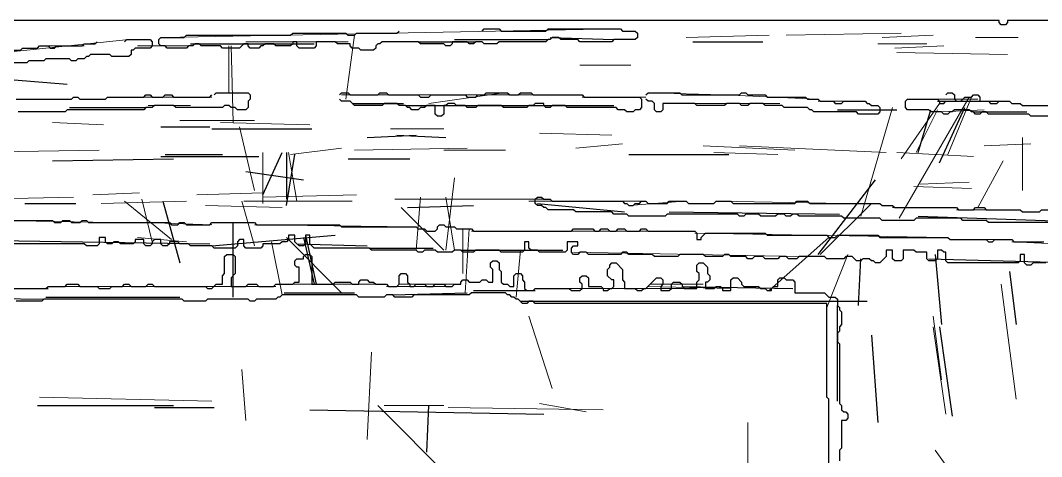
# Model space of a CAD drawing. Header units: metres. Extents: x 0 to 320, y 0 to 426.
# Drawn here: x 121.2 to 241.2, y 375.2 to 426.5 of the extents above; entities that cross this region are included whole.
import ezdxf

# ---------------------------------------------------------------- set-up
doc = ezdxf.new("R2010")
doc.units = ezdxf.units.M
for name, color, linetype in [('CUT', 7, 'Continuous'), ('FOLD', 1, 'Continuous'), ('OUTLINE', 3, 'Continuous')]:
    doc.layers.add(name, color=color, linetype=linetype)

msp = doc.modelspace()

# ---------------------------------------------------------------- linework, layer by layer
at = {"layer": 'CUT', "lineweight": 25}
for p, q in [((141.25, 423.75), (155.75, 423.75)), ((168, 424), (174.75, 424)), ((172.25, 424.25), (183.25, 424.25)), ((183.5, 424.5), (191, 424.25)), ((200.25, 424), (208.5, 424)), ((120.5, 419.5), (126.75, 419)), ((160.25, 416.75), (166.25, 416.75)), ((166.5, 416.5), (191, 416.5)), ((229, 417), (237.25, 417)), ((127, 416.25), (136, 416.25)), ((217.25, 416), (224.25, 416)), ((226.75, 411), (228.25, 416)), ((229.25, 409.75), (232.25, 416.25)), ((233.25, 415.75), (239.5, 415.75)), ((137.75, 414), (143.5, 414)), ((143.75, 413.75), (155.5, 413.75)), ((162, 412.75), (167.75, 413)), ((165.5, 413), (171.25, 412.75)), ((137.75, 410.5), (149.25, 410.5)), ((138.25, 410.75), (145, 410.75)), ((149.75, 406), (152, 411)), ((152.5, 411), (152.5, 405.5)), ((152.5, 404.75), (153.5, 410.75)), ((192.75, 410.75), (204.5, 410.75)), ((125, 410), (139.25, 410.25)), ((159.75, 410.25), (167, 410.25)), ((147.75, 408.75), (154.5, 407.75)), ((215, 399), (221.75, 407.75)), ((121.75, 405), (127.75, 405)), ((138, 405.25), (140, 398)), ((166.75, 404.5), (174.5, 404.75)), ((182, 405), (192.25, 404)), ((197.5, 404), (217.5, 403.75)), ((226.75, 403.5), (272, 402)), ((146.25, 394), (146.25, 402.75)), ((143.75, 400), (158.25, 401.25)), ((154.5, 401), (155.75, 395.5)), ((154.75, 401.25), (156, 395.5)), ((112.75, 400.75), (143.5, 400.25)), ((153.75, 400.25), (162, 400)), ((162.25, 399.75), (169.75, 399.75)), ((173, 399.5), (185, 399.5)), ((219.75, 393), (220, 398.5)), ((228, 398.5), (246.5, 398)), ((228.75, 399), (229.5, 390.75)), ((237.5, 397), (238.25, 390.75)), ((111.5, 395), (124.5, 395)), ((199, 395.25), (212, 395)), ((93, 394.25), (124, 393.75)), ((124.25, 394), (140, 394)), ((152.25, 394.5), (160.5, 394.5)), ((165, 394.25), (173.75, 394.5)), ((174.5, 394.75), (181.75, 394.75)), ((180, 393.5), (220.75, 393.5)), ((217.25, 381.75), (217.25, 393)), ((229.25, 390.5), (230.75, 380)), ((221.25, 389.5), (222, 379.25)), ((123.25, 381.25), (139.25, 381.25)), ((137, 381), (144, 381)), ((155.25, 380.75), (182.75, 380.25)), ((169, 375.75), (169.25, 381.25))]:
    msp.add_line(p, q, dxfattribs=at)
at = {"layer": 'FOLD', "lineweight": 18}
for p, q in [((138, 424.5), (191.5, 425.5)), ((211.25, 424.75), (224.75, 425)), ((98, 420.5), (134, 424.25)), ((147.75, 424), (159.75, 424)), ((159.5, 417.25), (160.5, 424.75)), ((199.5, 424.5), (209.25, 424.75)), ((222, 423.75), (227.75, 423.75)), ((222.5, 424.5), (228.5, 424.75)), ((233.5, 424.5), (238.5, 424.5)), ((123.75, 423.5), (128.75, 423.5)), ((135, 423.5), (141, 423.5)), ((145.75, 423.5), (145.75, 418)), ((146, 423.5), (146.25, 414.5)), ((224, 423.25), (229.75, 423.5)), ((224.25, 422.75), (237.25, 422.5)), ((187, 421.25), (193, 421.25)), ((159, 417.75), (187, 417.75)), ((169.25, 416.75), (178, 418)), ((195.25, 418), (203.75, 417.75)), ((204, 417.75), (214.75, 417.25)), ((131.75, 417.5), (143.75, 417.5)), ((136.25, 416.5), (141.25, 416.5)), ((187.25, 417.5), (194.75, 417.5)), ((200.5, 416.75), (210.5, 416.75)), ((215, 417), (220.25, 417)), ((224.5, 403.25), (232.75, 417.5)), ((224.75, 410.25), (229.25, 416.75)), ((225.75, 417.25), (233.75, 417.25)), ((230.25, 410.75), (233, 417.5)), ((220, 403.5), (223.75, 416.25)), ((226.5, 411), (229, 416)), ((229.5, 415.75), (234.5, 416)), ((125, 414.5), (131, 414.25)), ((140, 414.75), (148.75, 414.75)), ((144.75, 414.5), (155.25, 414.25)), ((147, 414), (148.75, 406.5)), ((164.75, 413.75), (171, 413.75)), ((182.25, 413.25), (190.75, 413)), ((186.5, 411.5), (192, 412)), ((201.5, 411.75), (212.25, 411.25)), ((205.75, 411.75), (223, 411)), ((234.5, 411.75), (240, 412)), ((239, 406.5), (239, 412.75)), ((114.5, 411), (130.5, 411.25)), ((149.75, 411), (149.75, 405)), ((152.75, 411), (153.75, 405.25)), ((153, 410.75), (159, 411.5)), ((160.5, 411.25), (173.75, 411.5)), ((171, 411.25), (178.25, 411.25)), ((202.75, 411), (210.25, 410.75)), ((224.25, 411), (233.25, 410.5)), ((233.75, 404.5), (236.75, 410)), ((171.25, 399.5), (172.25, 408)), ((226.25, 407), (233, 406.75)), ((227, 407.25), (232.75, 407.5)), ((117.25, 405.5), (127.5, 405.75)), ((129.75, 406), (135.25, 406.25)), ((142, 406), (149.75, 406.25)), ((149.75, 405.75), (160.75, 406)), ((167.75, 399.5), (168.25, 405.75)), ((171.25, 405.75), (172.25, 399.5)), ((130.75, 405), (140.75, 405.25)), ((133.5, 405.25), (139, 400.75)), ((135.5, 405.5), (136.75, 400.5)), ((143, 404.75), (152, 404.5)), ((147.25, 405.25), (148.75, 400)), ((147.5, 405.25), (160.25, 405.25)), ((165.25, 405.5), (183.25, 405.5)), ((166, 404.5), (171, 399.5)), ((181, 405.25), (194.5, 405.25)), ((192.75, 404.75), (199.25, 405.25)), ((203.25, 405.25), (218, 405)), ((215.25, 399), (221.25, 405)), ((223.75, 404.5), (231, 404.5)), ((231.25, 404.25), (238.5, 404.25)), ((118, 403), (132, 402.75)), ((136, 402.75), (143.75, 402.5)), ((148.75, 402.5), (167.5, 402.25)), ((173.25, 396.75), (173.25, 402)), ((173.5, 394.5), (174, 402)), ((135, 401), (140.75, 400.5)), ((152.5, 401), (159, 394.5)), ((174.25, 401.75), (200.25, 401.75)), ((200.5, 401.5), (230, 401)), ((209.25, 394.75), (216.25, 401)), ((150.75, 400.5), (152, 394.25)), ((230.75, 400.75), (237.5, 400.75)), ((237.75, 400.5), (243, 400.25)), ((179.5, 394), (180, 399.5)), ((186.25, 399.25), (212.75, 398.75)), ((216, 392.75), (218.5, 399)), ((124.75, 395.25), (151.25, 395.25)), ((152, 395.5), (164, 395.5)), ((164.25, 395.25), (171.5, 395.25)), ((165.75, 395.5), (173, 395.5)), ((185.25, 395), (199.25, 395)), ((195, 395.25), (204.75, 395)), ((195.25, 395.5), (201.5, 395.5)), ((236.5, 395.5), (238.25, 382)), ((181, 391.75), (183.75, 383.25)), ((228.5, 391.75), (229.5, 384.25)), ((216, 390), (216, 382.5)), ((228.5, 390.5), (230, 380.25)), ((162, 377.25), (162.5, 387.5)), ((147.25, 385.5), (147.75, 379.5)), ((123.5, 382.25), (143.75, 381.75)), ((163.25, 381.25), (178.5, 366)), ((164, 381.25), (171, 381.25)), ((171.5, 381), (189.75, 380.75)), ((182.25, 381.5), (187.75, 380.5)), ((206.75, 364.25), (206.75, 379.25)), ((228.75, 376), (234.5, 368))]:
    msp.add_line(p, q, dxfattribs=at)
at = {"layer": 'OUTLINE'}
for points in [[(306.75, 426.5), (237.25, 426.5), (237.25, 426.25), (237, 426), (236.5, 426), (236.25, 426.25), (236.25, 426.5), (95, 426.5)], [(175.5, 425.25), (175.75, 425.5), (177.5, 425.5), (177.75, 425.25), (183, 425.25), (183.25, 425.5), (191.75, 425.5), (192, 425.25), (193.5, 425.25), (193.75, 425), (193.75, 424.5), (193.5, 424.25), (191, 424.25), (190.75, 424), (187, 424), (186.75, 424.25), (184.75, 424.25), (184.5, 424.5), (183.75, 424.5), (183.5, 424.25), (183.25, 424.25), (183, 424), (177.5, 424), (177.25, 423.75), (175.75, 423.75), (175.5, 424), (174.75, 424), (174.5, 423.75), (174, 423.75), (173.75, 424), (172, 424), (172, 423.75), (171.75, 423.5), (171.25, 423.5), (171, 423.75), (168.25, 423.75), (168, 424), (163.75, 424), (163.5, 423.75), (163.25, 423.75), (163, 423.5), (163, 423.25), (162.75, 423), (161.25, 423), (161, 423.25), (160.25, 423.25), (160, 423.5), (160, 423.75), (158.5, 423.75), (158.25, 424), (156, 424), (156, 423.5), (155.75, 423.25), (154, 423.25), (153.75, 423.5), (153.75, 424), (153.25, 424), (153.25, 423.75), (153, 423.5), (151.25, 423.5), (151, 423.75), (150, 423.75), (149.75, 423.5), (149.5, 423.5), (149.25, 423.25), (148.25, 423.25), (148, 423.5), (148, 423.75), (147.5, 423.75), (147, 423.25), (145, 423.25), (144.75, 423.5), (142.5, 423.5), (142.25, 423.75), (141.75, 423.75), (141.5, 423.5), (141, 423.5), (140.75, 423.25), (138.5, 423.25), (138.25, 423.5), (137.75, 423.5), (137.5, 423.75), (137.5, 424.25), (137.75, 424.5), (140.5, 424.5), (140.75, 424.75), (153, 424.75), (153.25, 425), (159.5, 425), (159.75, 424.75), (160.5, 424.75), (160.75, 425), (165.5, 425), (165.75, 425.25)], [(119.25, 423), (121.25, 423), (121.5, 423.25), (123.25, 423.25), (123.5, 423.5), (124.5, 423.5), (124.75, 423.25), (125.25, 423.25), (125.5, 423.5), (128.5, 423.5), (128.75, 423.75), (130, 423.75), (130.25, 424)], [(133.5, 424), (133.75, 424.25), (136.5, 424.25), (136.75, 424), (136.75, 423.5), (136.5, 423.25), (134.75, 423.25), (134.5, 423), (134.25, 423), (134.25, 422.5), (134, 422.25), (132, 422.25), (131.75, 422.5), (129.5, 422.5), (129.25, 422.25), (129, 422.25), (128.75, 422), (128, 422), (127.75, 421.75), (127.25, 421.75), (127, 422), (124.25, 422), (124, 421.75), (122.25, 421.75), (122, 421.5), (119.75, 421.5)], [(120.75, 417.25), (127.25, 417.25), (127.5, 417.5), (128, 417.5), (128.25, 417.25), (131.25, 417.25), (131.5, 417.5), (135.75, 417.5), (136, 417.75), (136.5, 417.75), (136.75, 417.5), (138, 417.5), (138.25, 417.75), (139, 417.75), (139.25, 417.5), (143.5, 417.5), (143.75, 417.75)], [(144, 417.75), (144.25, 418), (148, 418), (148.25, 417.75), (148.25, 417.25), (148, 417), (148, 416.25), (147.75, 416), (146.75, 416), (146.5, 416.25), (146, 416.25), (145.75, 416.5), (145.25, 416.5), (145, 416.25), (139.5, 416.25), (139.25, 416.5), (137, 416.5), (136.75, 416.25), (136, 416.25), (135.75, 416), (126.75, 416), (126.5, 415.75), (121, 415.75)], [(158.75, 417.75), (159, 418), (159.75, 418), (160, 417.75), (163.25, 417.75), (163.5, 418), (164.25, 418), (164.5, 417.75), (168, 417.75), (168.25, 417.5), (169.25, 417.5), (169.5, 417.75), (173.5, 417.75), (173.75, 417.5), (174.75, 417.5), (175, 417.75), (175.75, 417.75), (176, 418), (178.5, 418), (178.75, 417.75), (179.75, 417.75), (180, 418), (181.25, 418), (181.5, 417.75), (187.25, 417.75), (187.5, 417.5), (194, 417.5), (194.25, 417.25), (194.25, 416.25), (194, 416), (193.5, 416), (193.25, 415.75), (192.5, 415.75), (192.25, 416), (191.5, 416), (191.25, 416.25), (185.5, 416.25), (185.25, 416.5), (183.75, 416.5), (183.5, 416.25), (183, 416.25), (182.75, 416.5), (182.75, 416.75), (181.75, 416.75), (181.5, 416.5), (181, 416.5), (180.75, 416.25), (178, 416.25), (177.75, 416.5), (175, 416.5), (174.75, 416.25), (173.75, 416.25), (173.5, 416.5), (172.5, 416.5), (172.25, 416.75), (171.5, 416.75), (171.25, 416.5), (171, 416.5), (171, 415.5), (170.75, 415.25), (170.25, 415.25), (170, 415.5), (170, 416.5), (169, 416.5), (168.75, 416.25), (168.25, 416.25), (168, 416), (167.25, 416), (167, 416.25), (166.75, 416.25), (166.5, 416.5), (165.75, 416.5), (165.5, 416.75), (164, 416.75), (163.75, 416.5), (160.5, 416.5), (160, 417), (159, 417), (158.75, 417.25)], [(194.75, 417.75), (195, 418), (198.75, 418), (199, 417.75), (205.75, 417.75), (206, 418), (206.5, 418), (206.75, 417.75), (208.75, 417.75), (209, 417.5), (213.5, 417.5), (213.75, 417.25), (215, 417.25), (215.25, 417), (216.75, 417), (217, 416.75), (217.75, 416.75), (218, 417), (220.5, 417), (220.75, 416.75), (221, 416.75), (221.25, 416.5), (222, 416.5), (222.25, 416.25), (222.25, 415.75), (222, 415.5), (219.75, 415.5), (219.5, 415.75), (214.5, 415.75), (214.25, 416), (214, 416), (213.75, 416.25), (211, 416.25), (210.75, 416.5), (208.75, 416.5), (208.5, 416.75), (207, 416.75), (206.75, 416.5), (206, 416.5), (205.75, 416.75), (204.25, 416.75), (204, 416.5), (200.75, 416.5), (200.5, 416.75), (196.75, 416.75), (196.75, 416), (196.5, 415.75), (196, 415.75), (195.75, 416), (195.75, 416.75), (195.5, 417), (195, 417), (194.75, 417.25)], [(230, 417.75), (230.25, 418), (230.75, 418), (231, 417.75), (231, 417.25), (231.25, 417), (231.75, 417), (232.25, 417.5), (233, 417.5), (233.25, 417.75), (233.75, 417.75), (234, 417.5), (234, 417), (235, 417), (235.25, 416.75), (236, 416.75), (236.25, 417), (237.5, 417), (237.75, 416.75), (238.75, 416.75), (239, 416.5), (243.5, 416.5)], [(242.75, 415.25), (240, 415.25), (239.75, 415.5), (235, 415.5), (234.75, 415.75), (234.25, 415.75), (234, 415.5), (233.5, 415.5), (233.25, 415.75), (233, 415.75), (232.75, 416), (231, 416), (230.75, 415.75), (230.5, 415.75), (230.25, 415.5), (229.75, 415.5), (229.5, 415.75), (228.25, 415.75), (228, 416), (225.5, 416), (225.25, 416.25), (225.25, 417), (225.5, 417.25), (229, 417.25), (229.25, 417), (229.25, 416.75), (229.75, 416.75), (230, 417)], [(246, 402.75), (235, 402.75), (234.75, 403), (232, 403), (231.75, 403.25), (226.5, 403.25), (226.25, 403), (222.5, 403), (222.25, 403.25), (218, 403.25), (217.75, 403.5), (212.75, 403.5), (212.5, 403.75), (212, 403.75), (211.75, 403.5), (211.25, 403.5), (211, 403.75), (210.25, 403.75), (210, 403.5), (208.25, 403.5), (208, 403.75), (206.5, 403.75), (206.25, 403.5), (205.75, 403.5), (205.5, 403.75), (197.25, 403.75), (197, 403.5), (192.75, 403.5), (192.5, 403.75), (191, 403.75), (190.75, 404), (186.5, 404), (186.25, 404.25), (183.25, 404.25), (183, 404.5), (182.75, 404.5), (182.5, 404.75), (182, 404.75), (181.75, 405), (181.75, 405.5), (182, 405.75), (182.5, 405.75), (182.75, 405.5), (183.5, 405.5), (183.75, 405.25), (192, 405.25), (192.25, 405), (192.5, 405), (192.75, 404.75), (193.25, 404.75), (193.5, 405), (194, 405), (194.25, 405.25), (194.75, 405.25), (195, 405), (197.25, 405), (197.5, 405.25), (199.5, 405.25), (199.75, 405), (202.75, 405), (203, 405.25), (204.75, 405.25), (205, 405), (212.25, 405), (212.5, 405.25), (213.75, 405.25), (214, 405), (222.25, 405), (222.5, 404.75), (223.75, 404.75), (224, 404.5), (231.25, 404.5), (231.5, 404.25), (233.25, 404.25), (233.5, 404.5), (234.5, 404.5), (234.75, 404.25), (238.75, 404.25), (239, 404), (241, 404), (241.25, 404.25), (245.5, 404.25)], [(103, 403), (125, 403), (125.25, 402.75), (126, 402.75), (126.25, 403), (127, 403), (127.25, 402.75), (128.25, 402.75), (128.5, 403), (129, 403), (129.25, 402.75), (138.75, 402.75), (139, 402.5), (139.75, 402.5), (140, 402.75), (140.5, 402.75), (140.75, 402.5), (143.5, 402.5), (143.75, 402.75), (148.75, 402.75), (149, 402.5), (158.75, 402.5), (159, 402.25), (167.75, 402.25), (168, 402), (168.75, 402), (169, 401.75), (170, 401.75), (170.25, 402), (170.25, 402.25), (170.5, 402.5), (171, 402.5), (171.25, 402.25), (172.25, 402.25), (172.5, 402), (174.25, 402), (174.5, 401.75), (186, 401.75), (186.25, 402), (188.5, 402), (188.75, 401.75), (189.25, 401.75), (189.5, 402), (190.25, 402), (190.5, 401.75), (191.25, 401.75), (191.5, 402), (192.25, 402), (192.5, 401.75), (194, 401.75), (194.25, 402), (194.75, 402), (195, 401.75), (200.5, 401.75), (200.75, 401.5), (200.75, 400.75), (201.25, 400.75), (201.25, 401), (201.75, 401.5), (208.75, 401.5), (209, 401.25), (216, 401.25), (216.25, 401), (217, 401), (217.25, 401.25), (222, 401.25), (222.25, 401), (230.25, 401), (230.5, 400.75), (234.75, 400.75), (235, 400.5), (235.5, 400.5), (235.75, 400.75), (237.75, 400.75), (238, 400.5), (241.5, 400.5)], [(241.75, 398), (240.25, 398), (240, 397.75), (239.5, 397.75), (239.25, 398), (239.25, 399), (238.75, 399), (238.75, 398.25), (238.5, 398), (230.25, 398), (230, 398.25), (230, 399.25), (229.75, 399.25), (229.5, 399.5), (229, 399.5), (229, 398.5), (228.75, 398.25), (228, 398.25), (227.75, 398.5), (227.75, 399.25), (226.5, 399.25), (226.25, 399.5), (225, 399.5), (225, 398.5), (224.75, 398.25), (224, 398.25), (223.75, 398.5), (223.75, 399.5), (223, 399.5), (223, 398.75), (222.25, 398), (221.75, 398), (221.5, 398.25), (221.25, 398.25), (221, 398.5), (220.25, 398.5), (220, 398.25), (219.5, 398.25), (219, 398.75), (218.25, 398.75), (218, 398.5), (216, 398.5), (215.75, 398.75), (212.75, 398.75), (212.5, 398.5), (211.5, 398.5), (211.25, 398.75), (210.5, 398.75), (210.25, 398.5), (208.75, 398.5), (208.5, 398.75), (207.5, 398.75), (207.25, 398.5), (206.75, 398.5), (206.5, 398.75), (204.75, 398.75), (204.5, 399), (204, 399), (203.75, 398.75), (201.75, 398.75), (201.5, 399), (198.75, 399), (198.5, 398.75), (195.75, 398.75), (195.5, 399), (192.75, 399), (192.5, 399.25), (192, 399.25), (191.75, 399), (188, 399), (187.75, 399.25), (187, 399.25), (186.75, 399), (186.25, 399), (186, 399.25), (186, 399.75), (186.25, 400), (186.75, 400), (186.75, 400.5), (185.5, 400.5), (185.5, 399.5), (185.25, 399.25), (182.25, 399.25), (182, 399.5), (181.25, 399.5), (181, 399.75), (181, 400.5), (180.5, 400.5), (180.5, 399.5), (180.25, 399.25), (177.75, 399.25), (177.5, 399.5), (174.75, 399.5), (174.5, 399.25), (173.25, 399.25), (173, 399.5), (172.25, 399.5), (172, 399.25), (170.25, 399.25), (170, 399.5), (168.75, 399.5), (168.5, 399.25), (168, 399.25), (167.75, 399.5), (162.5, 399.5), (162.25, 399.75), (155.75, 399.75), (155.25, 400.25), (155.25, 401.25), (154.75, 401.25), (154.75, 400.25), (154.5, 400), (154, 400), (153.5, 400.5), (153.5, 401.25), (152.75, 401.25), (152.75, 400.75), (152.5, 400.5), (152, 400.5), (151.75, 400.25), (149.75, 400.25), (149.75, 400), (149.5, 399.75), (147.75, 399.75), (147.5, 400), (147.5, 400.75), (147, 400.75), (146.75, 400.5), (146.75, 400), (146.5, 399.75), (144, 399.75), (143.75, 400), (141.25, 400), (141, 400.25), (140, 400.25), (139.75, 400.5), (138.75, 400.5), (138.75, 400.25), (138.5, 400), (138, 400), (137.75, 400.25), (137.75, 400.75), (137, 400.75), (136.75, 400.5), (136.75, 400.25), (136.5, 400), (136, 400), (135.75, 400.25), (135.75, 400.75), (134.75, 400.75), (134.75, 400.5), (134.5, 400.25), (133, 400.25), (132.75, 400.5), (132.25, 400.5), (132, 400.25), (131.5, 400.25), (131.25, 400.5), (131.25, 401), (130.5, 401), (130.5, 400.25), (130.25, 400), (129, 400), (128.75, 400.25), (120, 400.25)], [(119.75, 395), (124.25, 395), (124.5, 395.25), (126.5, 395.25), (126.75, 395.5), (128, 395.5), (128.25, 395.25), (130.25, 395.25), (130.5, 395), (131.75, 395), (132, 395.25), (133.25, 395.25), (133.5, 395.5), (134, 395.5), (134.25, 395.25), (136, 395.25), (136.25, 395.5), (136.75, 395.5), (137, 395.25), (143, 395.25), (143.25, 395), (143.75, 395), (144.25, 395.5), (145, 395.5), (145, 396.5), (145.25, 396.75), (145.25, 398.75), (145.5, 399), (146.25, 399), (146.5, 398.75), (146.5, 396.75), (146, 396.25), (146, 395.25), (147.75, 395.25), (148, 395.5), (149, 395.5), (149.25, 395.25), (151, 395.25), (151.25, 395.5), (153.25, 395.5), (153.5, 395.75), (154, 395.75), (154, 397.5), (153.75, 397.5), (153.5, 397.75), (153.5, 398.25), (153.75, 398.5), (154.5, 398.5), (154.5, 398.75), (154.75, 399), (155.25, 399), (155.5, 398.75), (155.5, 395.5), (158, 395.5), (158.25, 395.75), (160, 395.75), (160.25, 395.5), (161, 395.5), (161, 395.75), (161.25, 396), (162, 396), (162.25, 395.75), (162.75, 395.75), (163, 395.5), (164.25, 395.5), (164.5, 395.25), (165.5, 395.25), (165.75, 395.5), (165.75, 396.5), (166, 396.75), (166.5, 396.75), (166.75, 396.5), (166.75, 395.75), (167, 395.5), (167, 395.25), (167.5, 395.25), (167.75, 395.5), (168.75, 395.5), (169, 395.25), (169.75, 395.25), (170, 395.5), (171, 395.5), (171.25, 395.25), (172, 395.25), (172.25, 395.5), (173, 395.5), (173, 395.75), (173.25, 396), (173.75, 396), (174, 395.75), (175.25, 395.75), (175.5, 396), (176, 396), (176.25, 395.75), (176.75, 395.75), (176.75, 397.25), (176.5, 397.5), (176.5, 398), (176.75, 398.25), (177.25, 398.25), (177.5, 398), (177.5, 397.25), (177.75, 397), (177.75, 395.75), (178, 395.5), (178.5, 395.5), (178.75, 395.25), (179.25, 395.25), (179.25, 396.5), (179.5, 396.75), (180, 396.75), (180.25, 396.5), (180.25, 396), (180.5, 395.75), (180.5, 395), (180.75, 394.75), (181.5, 394.75), (181.75, 395), (185.75, 395), (186, 394.75), (187, 394.75), (187.25, 395), (187.25, 395.5), (187, 395.75), (187, 396.25), (187.25, 396.5), (187.75, 396.5), (188, 396.25), (188, 395.25), (189.5, 395.25), (189.75, 395), (189.75, 394.75), (190.25, 394.75), (190.5, 395), (190.75, 395), (191, 395.25), (191, 396), (190.75, 396), (190.25, 396.5), (190.25, 397.25), (190.5, 397.5), (190.5, 397.75), (190.75, 398), (191.25, 398), (192, 397.25), (192, 396), (192.25, 395.75), (192.25, 395), (193.5, 395), (193.75, 394.75), (194.25, 394.75), (194.5, 395), (194.75, 395), (196, 396.25), (196.5, 396.25), (196.75, 396), (196.75, 395.5), (196.5, 395.25), (196.5, 394.75), (197.5, 394.75), (197.75, 395), (197.75, 395.5), (198, 395.75), (198.75, 395.75), (199, 395.5), (199, 395.25), (199.25, 395), (200.75, 395), (200.75, 395.75), (201, 396), (201, 396.75), (200.75, 397), (200.75, 397.75), (201, 398), (201.5, 398), (202, 397.5), (202, 396.75), (202.25, 396.5), (202.25, 396), (202, 395.75), (201.75, 395.75), (201.75, 395), (202.75, 395), (203, 395.25), (203.5, 395.25), (203.75, 395), (203.75, 394.75), (204.75, 394.75), (204.75, 396), (205, 396.25), (205.5, 396.25), (206, 395.75), (206, 395.5), (206.25, 395.25), (208, 395.25), (208.25, 395), (208.75, 395), (209, 394.75), (209.5, 394.75), (209.5, 395), (209.75, 395.25), (210.25, 395.25), (210.25, 396), (210.5, 396.25), (211, 396.25), (211.25, 396), (212, 396), (212.25, 395.75), (212.25, 394.5), (215.75, 394.5), (216.25, 394), (217, 394), (217.25, 393.75), (217.25, 393), (217.5, 392.75), (217.5, 392.5), (217.75, 392.25), (217.75, 390.75), (217.5, 390.5), (217.5, 390), (217.25, 389.75), (217.25, 388.75), (217.5, 388.5), (217.5, 381.5), (217.75, 381.25), (217.75, 380.75), (218, 380.5), (218.25, 380.5), (218.5, 380.25), (218.5, 379.75), (218.25, 379.5), (217.75, 379.5), (217.75, 376.25), (217.5, 376), (217.5, 374.75)], [(216.25, 372.75), (216.25, 382), (216, 382.25), (216, 393.25), (181.75, 393.25), (181.5, 393.5), (181, 393.5), (180.75, 393.25), (180.25, 393.25), (179.75, 393.75), (179.5, 393.75), (179.25, 394), (179, 394), (178.75, 394.25), (178.5, 394.25), (178.25, 394.5), (174.25, 394.5), (174, 394.25), (167.5, 394.25), (167.25, 394), (165.25, 394), (165, 394.25), (164.25, 394.25), (164, 394), (161, 394), (160.75, 394.25), (152, 394.25), (151.75, 394), (151.5, 394), (151.25, 393.75), (149, 393.75), (148.75, 393.5), (148.25, 393.5), (148, 393.75), (143.25, 393.75), (143, 393.5), (140.5, 393.5), (140.25, 393.75), (124, 393.75), (123.75, 393.5), (120.75, 393.5)]]:
    msp.add_lwpolyline(points, dxfattribs=at)

doc.saveas('drawing.dxf')
